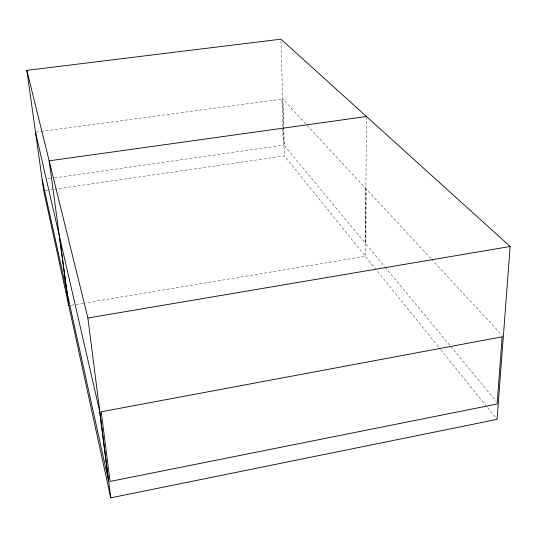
<?xml version="1.0" encoding="UTF-8"?>
<svg xmlns="http://www.w3.org/2000/svg" width="537" height="537" viewBox="0 0 537 537"><rect width="100%" height="100%" fill="white"/><g stroke="black" fill="none" stroke-linecap="round" stroke-linejoin="round"><path stroke-width="0.4" stroke-dasharray="2.69 2.01" d="M366.456 116.516L365.388 256.297L85.323 302.935M71.273 305.271L75.408 304.586M76.234 304.445L84.497 303.069M45.37 190.575L53.666 189.373M54.499 189.252L284.355 155.931L440.186 348.936M47.921 178.808L50.411 178.452M54.552 177.861L283.301 145.178L282.831 129.276M36.328 132.095L281.938 99.15L282.804 128.437M430.775 258.485L366.254 189.017L365.825 243.879L384.505 266.439M431.345 259.096L502.149 335.323M385.042 267.084L450.154 345.727M450.691 346.372L496.06 401.166M440.709 349.587L487.066 406.992M487.589 407.65L497.074 419.39M280.985 40.832L283.502 126.739M283.523 127.578L284.355 155.931M365.549 188.259L365.147 243.053L284.261 145.359L282.918 99.291L365.549 188.259"/><path stroke-width="0.81" d="M510.15 246.49L497.074 419.39L110.763 497.833L43.712 190.816L26.85 70.36L280.938 39.167L510.15 246.49L87.9 318.005L26.85 70.36M366.456 116.516L49.156 160.832L68.796 305.687M35.57 132.485L59.204 235.266M42.215 179.962L66.897 291.953M87.9 318.005L110.763 497.833M502.149 336.827L497.101 404.019L110.045 481.441L101.238 411.772L502.149 336.827M99.667 411.228L59.412 236.152L67.105 292.913L108.528 480.877L99.667 411.228"/></g></svg>
